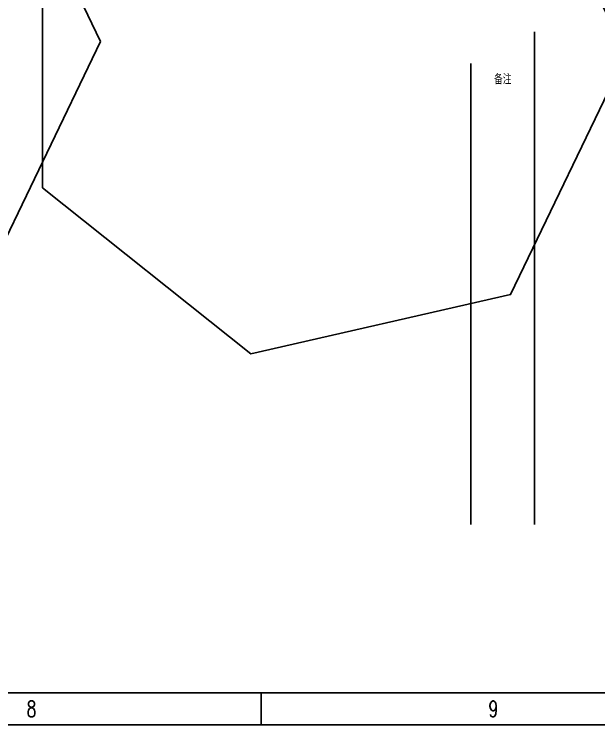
# Model space of a CAD drawing. Extents: x -383207 to 558143, y -95136 to 11777.
# Drawn here: x 400208 to 404803, y -93974 to -88386 of the extents above; entities that cross this region are included whole.
import ezdxf
from ezdxf.enums import TextEntityAlignment as Align

# ---------------------------------------------------------------- set-up
doc = ezdxf.new("R2010")
doc.units = 0
doc.layers.get('0').update_dxf_attribs({"linetype": 'CONTINUOUS'})
doc.layers.add('B版云线202106', color=2, linetype='CONTINUOUS')
doc.layers.add('NHJJJP_CenterLine', color=7, linetype='CONTINUOUS')
doc.styles.add('HZ', font='TXT.shx', dxfattribs={"width": 0.7, "bigfont": 'hz.shx'})
doc.styles.add('RH', font='romans.shx', dxfattribs={"width": 0.7, "bigfont": 'hz.shx'})

# ---------------------------------------------------------------- blocks, each defined once
blk = doc.blocks.new('tk1')
blk.add_lwpolyline([(46133.8, -541817.7), (82431.8, -541817.7), (82431.8, -562342.7), (46133.8, -562342.7)], close=True)
at = {"color": 4, "flags": 128}
for points in [[(75173.8, -562342.7), (75173.8, -562592.7)], [(82683.8, -562592.7), (45508.8, -562592.7)]]:
    blk.add_lwpolyline(points, dxfattribs=at)
at = {"color": 0, "style": 'HZ', "width": 0.7}
for s, p in [('8', (73332.1, -562530.2)), ('9', (76962.1, -562530.2))]:
    blk.add_text(s, height=125, dxfattribs=at).set_placement(p)

msp = doc.modelspace()

# ---------------------------------------------------------------- linework, layer by layer
for points in [[(372483.6, -72948.5), (409658.6, -72948.5), (409658.6, -93973.5), (372483.6, -93973.5)], [(400885.4, -88599.8), (399976.7, -86712.7), (397934.7, -86246.6), (396297.1, -87552.5), (396297.1, -89647), (397934.7, -90952.9), (399976.7, -90486.9)], [(405019.3, -88703.5), (404110.6, -86816.4), (402068.6, -86350.3), (400431.1, -87656.2), (400431.1, -89750.7), (402068.6, -91056.6), (404110.6, -90590.6)]]:
    msp.add_lwpolyline(points, close=True)
at = {"layer": 'NHJJJP_CenterLine', "color": 1}
for p, q in [((404298.7, -88524.2), (404298.7, -92399.2)), ((403798.7, -88774.2), (403798.7, -92399.2))]:
    msp.add_line(p, q, dxfattribs=at)

# ---------------------------------------------------------------- block references
at = {"layer": 'B版云线202106'}
msp.add_blockref('tk1', (326974.8, 468619.2), dxfattribs=at)

# ---------------------------------------------------------------- texts
at = {"layer": 'NHJJJP_CenterLine', "color": 3, "style": 'RH', "width": 0.7}
msp.add_text('备注', height=75, dxfattribs=at).set_placement((404048.7, -88899.2), align=Align.MIDDLE_CENTER)

doc.saveas('drawing.dxf')
